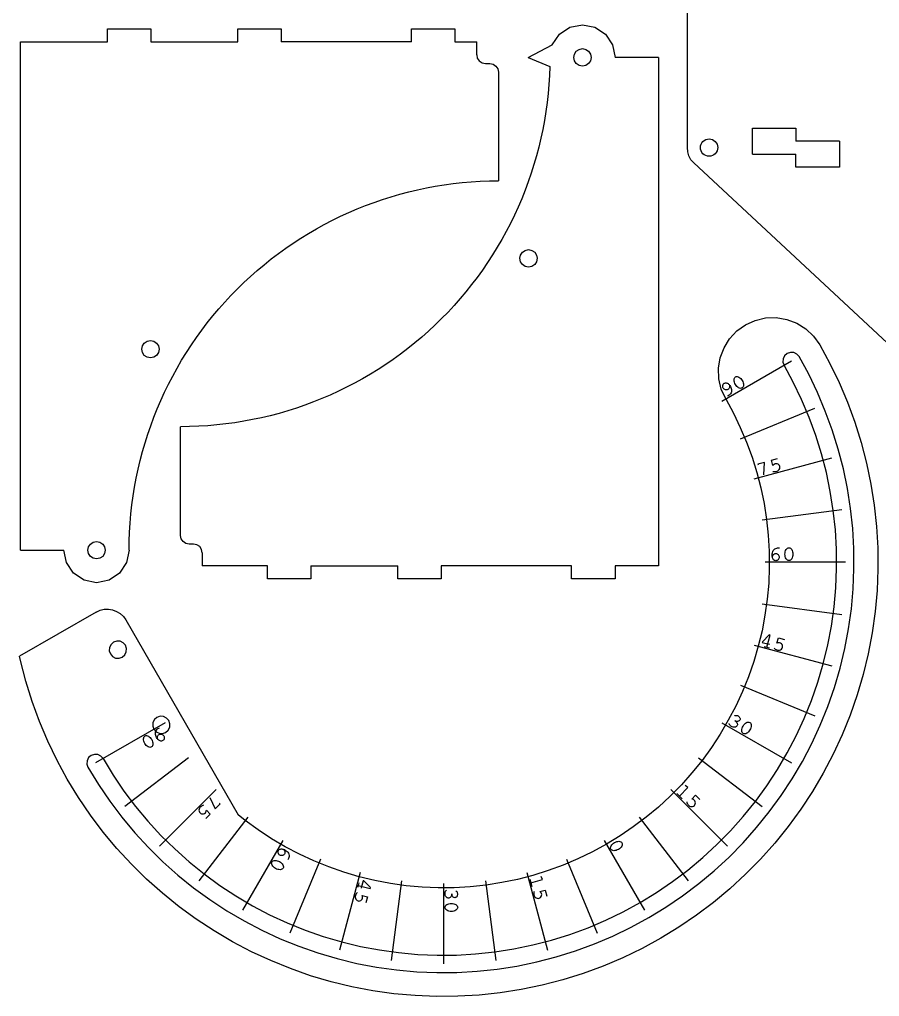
# Model space of a CAD drawing. Header units: metres. Extents: x -159 to 150, y -195 to 162.
# Drawn here: x -158.7 to 39.2, y -195.3 to 29.5 of the extents above; entities that cross this region are included whole.
import ezdxf

# ---------------------------------------------------------------- set-up
doc = ezdxf.new("R2010")
doc.units = ezdxf.units.M

msp = doc.modelspace()

# ---------------------------------------------------------------- linework, layer by layer
for p, q in [((-5, 0), (-5, 139.89)), ((-138.49, 27.36), (-128.49, 27.36)), ((-138.49, 24.36), (-138.49, 27.36)), ((-128.49, 27.36), (-128.49, 24.36)), ((-108.49, 27.36), (-98.49, 27.36)), ((-108.49, 24.36), (-108.49, 27.36)), ((-98.49, 27.36), (-98.49, 24.36)), ((-68.49, 27.36), (-58.49, 27.36)), ((-68.49, 24.36), (-68.49, 27.36)), ((-58.49, 27.36), (-58.49, 24.36)), ((-34.46, 26.07), (-32.02, 27.7)), ((-32.02, 27.7), (-29.15, 28.27)), ((-29.15, 28.27), (-26.28, 27.7)), ((-26.28, 27.7), (-23.85, 26.07)), ((-36.08, 23.64), (-34.46, 26.07)), ((-23.85, 26.07), (-22.23, 23.64)), ((-158.49, 24.36), (-138.49, 24.36)), ((-158.49, -92.64), (-158.49, 24.36)), ((-128.49, 24.36), (-108.49, 24.36)), ((-68.49, 24.36), (-98.49, 24.36)), ((-58.49, 24.36), (-53.49, 24.36)), ((-53.49, 21.36), (-53.49, 24.36)), ((-41.65, 20.77), (-36.08, 23.64)), ((-30.57, 22.18), (-29.92, 22.61)), ((-29.92, 22.61), (-29.15, 22.77)), ((-29.15, 22.77), (-28.39, 22.61)), ((-28.39, 22.61), (-27.74, 22.18)), ((-22.23, 23.64), (-21.65, 20.77)), ((-53.49, 21.36), (-53.34, 20.59)), ((-53.34, 20.59), (-52.9, 19.94)), ((-41.65, 20.77), (-36.68, 18.68)), ((-31.15, 20.77), (-31, 21.53)), ((-31, 20), (-31.15, 20.77)), ((-31, 21.53), (-30.57, 22.18)), ((-27.74, 22.18), (-27.31, 21.53)), ((-27.31, 21.53), (-27.15, 20.77)), ((-27.15, 20.77), (-27.31, 20)), ((-11.65, 20.77), (-21.65, 20.77)), ((-11.65, 20.77), (-11.65, -96.23)), ((-52.9, 19.94), (-52.25, 19.51)), ((-52.25, 19.51), (-51.49, 19.36)), ((-51.49, 19.36), (-50.49, 19.36)), ((-50.49, 19.36), (-49.72, 19.21)), ((-49.72, 19.21), (-49.07, 18.77)), ((-49.07, 18.77), (-48.64, 18.12)), ((-48.64, 18.12), (-48.49, 17.36)), ((-36.68, 18.68), (-36.76, 16.6)), ((-30.57, 19.35), (-31, 20)), ((-29.92, 18.92), (-30.57, 19.35)), ((-29.15, 18.77), (-29.92, 18.92)), ((-28.39, 18.92), (-29.15, 18.77)), ((-27.74, 19.35), (-28.39, 18.92)), ((-27.31, 20), (-27.74, 19.35)), ((-48.49, 17.36), (-48.49, -7.64)), ((-36.76, 16.6), (-36.88, 14.51)), ((-36.88, 14.51), (-37.06, 12.43)), ((-37.06, 12.43), (-37.29, 10.36)), ((-37.29, 10.36), (-37.57, 8.29)), ((-37.57, 8.29), (-37.91, 6.23)), ((-37.91, 6.23), (-38.29, 4.18)), ((10, -1.5), (10, 4.5)), ((10, 4.5), (20, 4.5)), ((20, 4.5), (20, 1.5)), ((-38.29, 4.18), (-38.72, 2.14)), ((-39.2, 0.11), (-39.73, -1.9)), ((-38.72, 2.14), (-39.2, 0.11)), ((-4.9, -0.98), (-5, 0)), ((-2, 0), (-1.96, 0.39)), ((-1.96, -0.39), (-2, 0)), ((-1.96, 0.39), (-1.85, 0.77)), ((-1.85, 0.77), (-1.66, 1.11)), ((-1.66, 1.11), (-1.41, 1.41)), ((-1.41, 1.41), (-1.11, 1.66)), ((-1.11, 1.66), (-0.77, 1.85)), ((-0.77, 1.85), (-0.39, 1.96)), ((-0.39, 1.96), (0, 2)), ((0, 2), (0.39, 1.96)), ((0.39, 1.96), (0.77, 1.85)), ((0.77, 1.85), (1.11, 1.66)), ((1.11, 1.66), (1.41, 1.41)), ((1.41, 1.41), (1.66, 1.11)), ((1.66, 1.11), (1.85, 0.77)), ((1.85, 0.77), (1.96, 0.39)), ((1.96, 0.39), (2, 0)), ((2, 0), (1.96, -0.39)), ((30, 1.5), (20, 1.5)), ((30, 1.5), (30, -4.5)), ((-39.73, -1.9), (-40.31, -3.91)), ((-4.62, -1.91), (-4.9, -0.98)), ((-4.16, -2.78), (-4.62, -1.91)), ((-1.85, -0.77), (-1.96, -0.39)), ((-1.66, -1.11), (-1.85, -0.77)), ((-1.41, -1.41), (-1.66, -1.11)), ((-1.11, -1.66), (-1.41, -1.41)), ((-0.77, -1.85), (-1.11, -1.66)), ((-0.39, -1.96), (-0.77, -1.85)), ((0, -2), (-0.39, -1.96)), ((0.39, -1.96), (0, -2)), ((0.77, -1.85), (0.39, -1.96)), ((1.11, -1.66), (0.77, -1.85)), ((1.41, -1.41), (1.11, -1.66)), ((1.66, -1.11), (1.41, -1.41)), ((1.85, -0.77), (1.66, -1.11)), ((1.96, -0.39), (1.85, -0.77)), ((10, -1.5), (20, -1.5)), ((20, -4.5), (20, -1.5)), ((-40.31, -3.91), (-40.94, -5.9)), ((-3.54, -3.54), (-4.16, -2.78)), ((-3.54, -3.54), (98.99, -98.99)), ((-40.94, -5.9), (-41.62, -7.87)), ((30, -4.5), (20, -4.5)), ((-65.07, -9.28), (-63.02, -8.89)), ((-63.02, -8.89), (-60.96, -8.56)), ((-60.96, -8.56), (-58.89, -8.28)), ((-58.89, -8.28), (-56.82, -8.05)), ((-56.82, -8.05), (-54.74, -7.87)), ((-54.74, -7.87), (-52.66, -7.74)), ((-52.66, -7.74), (-50.57, -7.67)), ((-50.57, -7.67), (-48.49, -7.64)), ((-41.62, -7.87), (-42.35, -9.82)), ((-73.16, -11.3), (-71.16, -10.72)), ((-71.16, -10.72), (-69.14, -10.19)), ((-69.14, -10.19), (-67.11, -9.71)), ((-67.11, -9.71), (-65.07, -9.28)), ((-42.35, -9.82), (-43.12, -11.76)), ((-81.02, -14.11), (-79.08, -13.34)), ((-79.08, -13.34), (-77.12, -12.61)), ((-77.12, -12.61), (-75.15, -11.93)), ((-75.15, -11.93), (-73.16, -11.3)), ((-43.12, -11.76), (-43.95, -13.68)), ((-84.83, -15.8), (-82.93, -14.93)), ((-82.93, -14.93), (-81.02, -14.11)), ((-44.82, -15.58), (-45.73, -17.45)), ((-43.95, -13.68), (-44.82, -15.58)), ((-90.38, -18.68), (-88.56, -17.68)), ((-88.56, -17.68), (-86.71, -16.72)), ((-86.71, -16.72), (-84.83, -15.8)), ((-45.73, -17.45), (-46.69, -19.3)), ((-93.96, -20.83), (-92.19, -19.73)), ((-92.19, -19.73), (-90.38, -18.68)), ((-46.69, -19.3), (-47.7, -21.13)), ((-97.43, -23.15), (-95.71, -21.97)), ((-95.71, -21.97), (-93.96, -20.83)), ((-47.7, -21.13), (-48.75, -22.93)), ((-100.78, -25.63), (-99.12, -24.37)), ((-99.12, -24.37), (-97.43, -23.15)), ((-49.84, -24.71), (-50.98, -26.46)), ((-48.75, -22.93), (-49.84, -24.71)), ((-43.55, -25.48), (-43.39, -24.72)), ((-43.39, -24.72), (-42.96, -24.07)), ((-42.96, -24.07), (-42.31, -23.64)), ((-42.31, -23.64), (-41.55, -23.48)), ((-41.55, -23.48), (-40.78, -23.64)), ((-40.78, -23.64), (-40.13, -24.07)), ((-40.13, -24.07), (-39.7, -24.72)), ((-39.7, -24.72), (-39.55, -25.48)), ((-104.01, -28.28), (-102.41, -26.94)), ((-102.41, -26.94), (-100.78, -25.63)), ((-50.98, -26.46), (-52.16, -28.18)), ((-43.39, -26.25), (-43.55, -25.48)), ((-42.96, -26.9), (-43.39, -26.25)), ((-42.31, -27.33), (-42.96, -26.9)), ((-40.13, -26.9), (-40.78, -27.33)), ((-39.7, -26.25), (-40.13, -26.9)), ((-39.55, -25.48), (-39.7, -26.25)), ((-105.57, -29.66), (-104.01, -28.28)), ((-52.16, -28.18), (-53.38, -29.87)), ((-41.55, -27.48), (-42.31, -27.33)), ((-40.78, -27.33), (-41.55, -27.48)), ((-108.59, -32.54), (-107.1, -31.08)), ((-107.1, -31.08), (-105.57, -29.66)), ((-53.38, -29.87), (-54.65, -31.53)), ((-110.05, -34.03), (-108.59, -32.54)), ((-55.95, -33.16), (-57.29, -34.75)), ((-54.65, -31.53), (-55.95, -33.16)), ((-112.85, -37.12), (-111.47, -35.56)), ((-111.47, -35.56), (-110.05, -34.03)), ((-57.29, -34.75), (-58.67, -36.32)), ((-114.19, -38.72), (-112.85, -37.12)), ((-60.09, -37.84), (-61.55, -39.34)), ((-58.67, -36.32), (-60.09, -37.84)), ((-116.76, -42.01), (-115.5, -40.35)), ((-115.5, -40.35), (-114.19, -38.72)), ((-61.55, -39.34), (-63.04, -40.79)), ((8.4, -40.78), (10.64, -39.76)), ((10.64, -39.76), (13.02, -39.21)), ((13.02, -39.21), (15.47, -39.13)), ((15.47, -39.13), (17.89, -39.53)), ((17.89, -39.53), (20.18, -40.39)), ((20.18, -40.39), (22.26, -41.68)), ((-117.98, -43.7), (-116.76, -42.01)), ((-64.57, -42.21), (-66.13, -43.6)), ((-63.04, -40.79), (-64.57, -42.21)), ((4.74, -43.99), (6.41, -42.2)), ((6.41, -42.2), (8.4, -40.78)), ((22.26, -41.68), (24.05, -43.36)), ((-130.01, -44.98), (-129.36, -44.54)), ((-129.36, -44.54), (-128.6, -44.39)), ((-128.6, -44.39), (-127.83, -44.54)), ((-127.83, -44.54), (-127.18, -44.98)), ((-119.16, -45.42), (-117.98, -43.7)), ((-67.73, -44.94), (-69.36, -46.24)), ((-66.13, -43.6), (-67.73, -44.94)), ((3.44, -46.07), (4.74, -43.99)), ((24.05, -43.36), (25.48, -45.35)), ((-130.6, -46.39), (-130.44, -45.63)), ((-130.44, -47.16), (-130.6, -46.39)), ((-130.44, -45.63), (-130.01, -44.98)), ((-130.01, -47.81), (-130.44, -47.16)), ((-127.18, -44.98), (-126.75, -45.63)), ((-126.75, -47.16), (-127.18, -47.81)), ((-126.75, -45.63), (-126.6, -46.39)), ((-126.6, -46.39), (-126.75, -47.16)), ((-121.4, -48.94), (-120.3, -47.17)), ((-120.3, -47.17), (-119.16, -45.42)), ((-69.36, -46.24), (-71.02, -47.51)), ((2.58, -48.37), (3.44, -46.07)), ((18.72, -47.12), (17.98, -47.37)), ((19.5, -47.17), (18.72, -47.12)), ((20.2, -47.51), (19.5, -47.17)), ((25.48, -45.35), (27.83, -49.66)), ((-129.36, -48.24), (-130.01, -47.81)), ((-128.6, -48.39), (-129.36, -48.24)), ((-127.83, -48.24), (-128.6, -48.39)), ((-127.18, -47.81), (-127.83, -48.24)), ((-122.45, -50.75), (-121.4, -48.94)), ((-72.71, -48.73), (-74.43, -49.91)), ((-71.02, -47.51), (-72.71, -48.73)), ((2.18, -50.78), (2.58, -48.37)), ((2.96, -58.35), (18.98, -49.1)), ((17.05, -48.58), (17, -49.36)), ((17, -49.36), (17.25, -50.1)), ((17.4, -47.88), (17.05, -48.58)), ((17.98, -47.37), (17.4, -47.88)), ((20.72, -48.1), (20.2, -47.51)), ((22.94, -52.17), (20.72, -48.1)), ((-123.45, -52.57), (-122.45, -50.75)), ((-76.18, -51.05), (-77.96, -52.14)), ((-74.43, -49.91), (-76.18, -51.05)), ((2.26, -53.23), (2.18, -50.78)), ((19.38, -54), (17.25, -50.1)), ((27.83, -49.66), (29.96, -54.08)), ((-124.41, -54.42), (-123.45, -52.57)), ((-79.76, -53.19), (-81.59, -54.2)), ((-77.96, -52.14), (-79.76, -53.19)), ((2.82, -55.62), (2.26, -53.23)), ((5.76, -53.47), (5.79, -53.24)), ((5.77, -53.72), (5.76, -53.47)), ((5.83, -53.98), (5.77, -53.72)), ((5.79, -53.24), (5.85, -53.05)), ((5.85, -53.05), (5.96, -52.89)), ((5.96, -52.89), (6.1, -52.77)), ((6.1, -52.77), (6.27, -52.71)), ((6.27, -52.71), (6.46, -52.7)), ((6.46, -52.7), (6.66, -52.74)), ((6.66, -52.74), (6.87, -52.83)), ((6.87, -52.83), (7.08, -52.96)), ((7.08, -52.96), (7.28, -53.14)), ((7.28, -53.14), (7.47, -53.36)), ((7.47, -53.36), (7.62, -53.6)), ((7.62, -53.6), (7.75, -53.86)), ((7.75, -53.86), (7.85, -54.12)), ((24.95, -56.35), (22.94, -52.17)), ((-125.33, -56.3), (-124.41, -54.42)), ((-85.31, -56.07), (-87.21, -56.94)), ((-83.44, -55.16), (-85.31, -56.07)), ((-81.59, -54.2), (-83.44, -55.16)), ((3.83, -57.85), (2.82, -55.62)), ((3.15, -54.86), (3.16, -54.7)), ((3.16, -55.02), (3.15, -54.86)), ((3.16, -54.7), (3.21, -54.56)), ((3.2, -55.17), (3.16, -55.02)), ((3.27, -55.32), (3.2, -55.17)), ((3.21, -54.56), (3.28, -54.43)), ((3.36, -55.45), (3.27, -55.32)), ((3.28, -54.43), (3.38, -54.32)), ((3.47, -55.56), (3.36, -55.45)), ((3.38, -54.32), (3.5, -54.23)), ((3.61, -55.65), (3.47, -55.56)), ((3.5, -54.23), (3.63, -54.17)), ((3.75, -55.72), (3.61, -55.65)), ((3.63, -54.17), (3.78, -54.14)), ((3.9, -55.75), (3.75, -55.72)), ((3.78, -54.14), (3.93, -54.14)), ((4.05, -55.75), (3.9, -55.75)), ((3.93, -54.14), (4.08, -54.17)), ((4.19, -55.72), (4.05, -55.75)), ((4.08, -54.17), (4.24, -54.23)), ((4.33, -55.66), (4.19, -55.72)), ((4.24, -54.23), (4.38, -54.31)), ((4.45, -55.57), (4.33, -55.66)), ((4.38, -54.31), (4.51, -54.42)), ((4.54, -55.46), (4.45, -55.57)), ((4.51, -54.42), (4.61, -54.53)), ((4.62, -55.33), (4.54, -55.46)), ((4.61, -54.53), (4.68, -54.69)), ((4.61, -54.53), (4.71, -54.64)), ((4.67, -55.19), (4.62, -55.33)), ((4.7, -55.02), (4.67, -55.19)), ((4.68, -54.69), (4.7, -54.86)), ((4.7, -54.86), (4.7, -55.02)), ((4.71, -54.64), (4.79, -54.74)), ((4.79, -54.74), (4.92, -54.95)), ((4.92, -54.95), (5.02, -55.18)), ((5.02, -55.18), (5.11, -55.43)), ((5.11, -55.43), (5.18, -55.69)), ((5.2, -55.95), (5.16, -56.2)), ((5.18, -55.69), (5.2, -55.95)), ((5.92, -54.25), (5.83, -53.98)), ((6.05, -54.51), (5.92, -54.25)), ((6.21, -54.75), (6.05, -54.51)), ((6.39, -54.96), (6.21, -54.75)), ((6.59, -55.14), (6.39, -54.96)), ((6.8, -55.28), (6.59, -55.14)), ((7.01, -55.37), (6.8, -55.28)), ((7.22, -55.41), (7.01, -55.37)), ((7.41, -55.39), (7.22, -55.41)), ((7.57, -55.33), (7.41, -55.39)), ((7.71, -55.22), (7.57, -55.33)), ((7.82, -55.06), (7.71, -55.22)), ((7.89, -54.86), (7.82, -55.06)), ((7.85, -54.12), (7.9, -54.38)), ((7.92, -54.63), (7.89, -54.86)), ((7.9, -54.38), (7.92, -54.63)), ((21.31, -58), (19.38, -54)), ((29.96, -54.08), (31.88, -58.6)), ((-127.02, -60.11), (-126.2, -58.2)), ((-126.2, -58.2), (-125.33, -56.3)), ((-89.13, -57.76), (-91.06, -58.54)), ((-87.21, -56.94), (-89.13, -57.76)), ((3.83, -57.85), (5.59, -61.08)), ((4.43, -57.1), (4.27, -57.17)), ((4.62, -56.99), (4.43, -57.1)), ((4.79, -56.84), (4.62, -56.99)), ((4.96, -56.66), (4.79, -56.84)), ((5.08, -56.44), (4.96, -56.66)), ((5.16, -56.2), (5.08, -56.44)), ((23.04, -62.09), (21.31, -58)), ((26.76, -60.62), (24.95, -56.35)), ((-127.79, -62.05), (-127.02, -60.11)), ((-96.98, -60.57), (-98.98, -61.15)), ((-94.99, -59.94), (-96.98, -60.57)), ((-93.02, -59.26), (-94.99, -59.94)), ((-91.06, -58.54), (-93.02, -59.26)), ((7.24, -67.03), (24.33, -59.95)), ((28.36, -64.98), (26.76, -60.62)), ((31.88, -58.6), (33.57, -63.21)), ((-128.52, -64.01), (-127.79, -62.05)), ((-105.07, -62.6), (-107.12, -62.98)), ((-103.03, -62.17), (-105.07, -62.6)), ((-101, -61.69), (-103.03, -62.17)), ((-98.98, -61.15), (-101, -61.69)), ((5.59, -61.08), (7.19, -64.4)), ((24.57, -66.26), (23.04, -62.09)), ((-129.2, -65.98), (-128.52, -64.01)), ((-119.57, -64.21), (-121.65, -64.23)), ((-121.65, -89.23), (-121.65, -64.23)), ((-117.48, -64.13), (-119.57, -64.21)), ((-115.4, -64), (-117.48, -64.13)), ((-113.32, -63.82), (-115.4, -64)), ((-111.25, -63.59), (-113.32, -63.82)), ((-109.18, -63.31), (-111.25, -63.59)), ((-107.12, -62.98), (-109.18, -63.31)), ((7.19, -64.4), (8.63, -67.79)), ((29.74, -69.4), (28.36, -64.98)), ((33.57, -63.21), (35.03, -67.89)), ((-129.83, -67.97), (-129.2, -65.98)), ((25.9, -70.5), (24.57, -66.26)), ((-130.41, -69.97), (-129.83, -67.97)), ((8.63, -67.79), (9.9, -71.24)), ((30.91, -73.89), (29.74, -69.4)), ((35.03, -67.89), (36.26, -72.64)), ((-130.94, -71.99), (-130.41, -69.97)), ((9.9, -71.24), (10.99, -74.76)), ((10.35, -76.2), (28.22, -71.41)), ((14.36, -71.95), (15.77, -71.58)), ((27.01, -74.8), (25.9, -70.5)), ((-131.86, -76.06), (-131.42, -74.02)), ((-131.42, -74.02), (-130.94, -71.99)), ((12.77, -72.44), (11.24, -72.85)), ((11.24, -72.85), (11.27, -73)), ((12.58, -75.29), (12.77, -72.44)), ((14.68, -73.16), (14.36, -71.95)), ((14.84, -73.01), (14.68, -73.16)), ((15, -72.89), (14.84, -73.01)), ((15.19, -72.79), (15, -72.89)), ((15.42, -72.75), (15.19, -72.79)), ((15.66, -72.79), (15.42, -72.75)), ((15.88, -72.87), (15.66, -72.79)), ((16.07, -73.02), (15.88, -72.87)), ((16.02, -74.24), (16.17, -74.04)), ((16.2, -73.19), (16.07, -73.02)), ((16.17, -74.04), (16.26, -73.82)), ((16.26, -73.36), (16.2, -73.19)), ((16.3, -73.58), (16.26, -73.36)), ((16.26, -73.82), (16.3, -73.58)), ((31.85, -78.43), (30.91, -73.89)), ((36.26, -72.64), (37.26, -77.45)), ((-132.24, -78.11), (-131.86, -76.06)), ((10.99, -74.76), (11.92, -78.32)), ((14.69, -74.5), (14.85, -74.53)), ((14.85, -74.53), (15.05, -74.55)), ((15.05, -74.55), (15.25, -74.55)), ((15.25, -74.55), (15.43, -74.53)), ((15.43, -74.53), (15.68, -74.46)), ((15.68, -74.46), (15.86, -74.38)), ((15.86, -74.38), (16.02, -74.24)), ((27.91, -79.15), (27.01, -74.8)), ((-132.57, -80.17), (-132.24, -78.11)), ((11.92, -78.32), (12.66, -81.93)), ((32.57, -83.02), (31.85, -78.43)), ((37.26, -77.45), (38.02, -82.3)), ((-132.85, -82.24), (-132.57, -80.17)), ((28.6, -83.54), (27.91, -79.15)), ((-133.08, -84.31), (-132.85, -82.24)), ((12.66, -81.93), (13.23, -85.56)), ((33.06, -87.63), (32.57, -83.02)), ((38.02, -82.3), (38.54, -87.18)), ((-133.26, -86.39), (-133.08, -84.31)), ((12.24, -85.69), (30.58, -83.28)), ((29.07, -87.96), (28.6, -83.54)), ((-133.39, -88.47), (-133.26, -86.39)), ((13.23, -85.56), (13.63, -89.22)), ((33.33, -92.26), (33.06, -87.63)), ((38.54, -87.18), (38.82, -92.08)), ((-133.46, -90.56), (-133.39, -88.47)), ((-121.5, -90), (-121.65, -89.23)), ((13.63, -89.22), (13.84, -92.9)), ((29.33, -92.39), (29.07, -87.96)), ((-142.99, -92.64), (-142.84, -91.88)), ((-142.84, -91.88), (-142.4, -91.23)), ((-142.4, -91.23), (-141.75, -90.79)), ((-141.75, -90.79), (-140.99, -90.64)), ((-140.99, -90.64), (-140.22, -90.79)), ((-140.22, -90.79), (-139.57, -91.23)), ((-139.57, -91.23), (-139.14, -91.88)), ((-139.14, -91.88), (-138.99, -92.64)), ((-133.49, -92.64), (-133.46, -90.56)), ((-121.07, -90.65), (-121.5, -90)), ((-120.42, -91.08), (-121.07, -90.65)), ((-119.65, -91.23), (-120.42, -91.08)), ((-118.65, -91.23), (-119.65, -91.23)), ((-117.89, -91.39), (-118.65, -91.23)), ((-117.24, -91.82), (-117.89, -91.39)), ((-116.81, -92.47), (-117.24, -91.82)), ((15.33, -92.23), (15.57, -92.16)), ((15.57, -92.16), (15.79, -92.12)), ((15.79, -92.12), (16.01, -92.11)), ((16.01, -92.11), (16.18, -92.13)), ((18.03, -92.2), (18.2, -92.12)), ((18.2, -92.12), (18.38, -92.09)), ((18.38, -92.09), (18.56, -92.12)), ((18.56, -92.12), (18.73, -92.2)), ((38.82, -92.08), (38.86, -96.99)), ((-158.49, -92.64), (-148.49, -92.64)), ((-147.92, -95.51), (-148.49, -92.64)), ((-142.84, -93.41), (-142.99, -92.64)), ((-142.4, -94.06), (-142.84, -93.41)), ((-141.75, -94.49), (-142.4, -94.06)), ((-139.57, -94.06), (-140.22, -94.49)), ((-139.14, -93.41), (-139.57, -94.06)), ((-138.99, -92.64), (-139.14, -93.41)), ((-133.49, -92.64), (-134.06, -95.51)), ((-116.65, -93.23), (-116.81, -92.47)), ((-116.65, -93.23), (-116.65, -96.23)), ((13.84, -92.9), (13.87, -96.58)), ((14.51, -93.73), (14.54, -93.49)), ((14.52, -93.98), (14.51, -93.73)), ((14.54, -94.11), (14.52, -93.98)), ((14.54, -93.49), (14.58, -93.22)), ((14.57, -94.25), (14.54, -94.11)), ((14.57, -94.25), (14.59, -94.08)), ((14.6, -94.4), (14.57, -94.25)), ((14.58, -93.22), (14.65, -92.96)), ((14.59, -94.08), (14.66, -93.92)), ((14.66, -94.56), (14.6, -94.4)), ((14.65, -92.96), (14.77, -92.73)), ((14.66, -93.92), (14.74, -93.78)), ((14.74, -93.78), (14.85, -93.66)), ((14.77, -92.73), (14.93, -92.53)), ((14.85, -93.66), (14.96, -93.55)), ((14.93, -92.53), (15.12, -92.36)), ((14.96, -93.55), (15.09, -93.48)), ((15.09, -93.48), (15.23, -93.43)), ((15.12, -92.36), (15.33, -92.23)), ((15.23, -93.43), (15.38, -93.41)), ((15.38, -93.41), (15.52, -93.43)), ((15.52, -93.43), (15.66, -93.48)), ((15.66, -93.48), (15.79, -93.55)), ((15.79, -93.55), (15.91, -93.66)), ((15.91, -93.66), (16, -93.78)), ((16, -93.78), (16.07, -93.92)), ((16.07, -93.92), (16.11, -94.08)), ((16.11, -94.4), (16.07, -94.56)), ((16.11, -94.08), (16.13, -94.24)), ((16.13, -94.24), (16.11, -94.4)), ((17.47, -93.57), (17.49, -93.28)), ((17.49, -93.85), (17.47, -93.57)), ((17.49, -93.28), (17.54, -93)), ((17.54, -94.13), (17.49, -93.85)), ((17.54, -93), (17.62, -92.75)), ((17.62, -94.38), (17.54, -94.13)), ((17.62, -92.75), (17.74, -92.52)), ((17.74, -94.61), (17.62, -94.38)), ((17.74, -92.52), (17.88, -92.34)), ((17.88, -92.34), (18.03, -92.2)), ((18.73, -92.2), (18.89, -92.34)), ((18.89, -92.34), (19.02, -92.52)), ((19.02, -92.52), (19.14, -92.75)), ((19.14, -94.38), (19.02, -94.61)), ((19.14, -92.75), (19.22, -93)), ((19.22, -94.13), (19.14, -94.38)), ((19.22, -93), (19.27, -93.28)), ((19.27, -93.85), (19.22, -94.13)), ((19.27, -93.28), (19.29, -93.57)), ((19.29, -93.57), (19.27, -93.85)), ((29.36, -96.83), (29.33, -92.39)), ((33.36, -96.9), (33.33, -92.26)), ((-146.29, -97.95), (-147.92, -95.51)), ((-140.99, -94.64), (-141.75, -94.49)), ((-140.22, -94.49), (-140.99, -94.64)), ((-134.06, -95.51), (-135.69, -97.95)), ((-101.65, -96.23), (-116.65, -96.23)), ((-101.65, -99.23), (-101.65, -96.23)), ((-91.65, -96.23), (-71.65, -96.23)), ((-91.65, -96.23), (-91.65, -99.23)), ((-71.65, -99.23), (-71.65, -96.23)), ((-31.65, -96.23), (-61.65, -96.23)), ((-61.65, -96.23), (-61.65, -99.23)), ((-31.65, -99.23), (-31.65, -96.23)), ((-21.65, -96.23), (-21.65, -99.23)), ((-11.65, -96.23), (-21.65, -96.23)), ((12.88, -95.35), (31.38, -95.35)), ((13.87, -96.58), (13.72, -100.26)), ((14.74, -94.7), (14.66, -94.56)), ((14.85, -94.83), (14.74, -94.7)), ((14.96, -94.93), (14.85, -94.83)), ((15.09, -95.01), (14.96, -94.93)), ((15.23, -95.05), (15.09, -95.01)), ((15.38, -95.07), (15.23, -95.05)), ((15.52, -95.05), (15.38, -95.07)), ((15.66, -95.01), (15.52, -95.05)), ((15.79, -94.93), (15.66, -95.01)), ((15.91, -94.83), (15.79, -94.93)), ((16, -94.7), (15.91, -94.83)), ((16.07, -94.56), (16, -94.7)), ((17.88, -94.79), (17.74, -94.61)), ((18.03, -94.93), (17.88, -94.79)), ((18.2, -95.01), (18.03, -94.93)), ((18.38, -95.04), (18.2, -95.01)), ((18.56, -95.01), (18.38, -95.04)), ((18.73, -94.93), (18.56, -95.01)), ((18.89, -94.79), (18.73, -94.93)), ((19.02, -94.61), (18.89, -94.79)), ((-143.86, -99.57), (-146.29, -97.95)), ((-135.69, -97.95), (-138.12, -99.57)), ((29.18, -101.27), (29.36, -96.83)), ((33.17, -101.53), (33.36, -96.9)), ((38.86, -96.99), (38.66, -101.89)), ((-140.99, -100.14), (-143.86, -99.57)), ((-138.12, -99.57), (-140.99, -100.14)), ((-91.65, -99.23), (-101.65, -99.23)), ((-61.65, -99.23), (-71.65, -99.23)), ((-21.65, -99.23), (-31.65, -99.23)), ((13.72, -100.26), (13.38, -103.92)), ((28.78, -105.69), (29.18, -101.27)), ((32.76, -106.15), (33.17, -101.53)), ((38.66, -101.89), (38.22, -106.78)), ((12.24, -105.01), (30.58, -107.43)), ((13.38, -103.92), (12.87, -107.57)), ((-141.08, -106.87), (-158.71, -117.05)), ((-141.08, -106.87), (-140.18, -106.47)), ((-140.18, -106.47), (-139.23, -106.24)), ((-139.23, -106.24), (-138.25, -106.21)), ((-138.25, -106.21), (-137.28, -106.37)), ((-137.28, -106.37), (-136.36, -106.72)), ((-136.36, -106.72), (-135.53, -107.23)), ((-135.53, -107.23), (-134.82, -107.9)), ((-134.82, -107.9), (-134.25, -108.7)), ((12.87, -107.57), (12.19, -111.18)), ((28.17, -110.09), (28.78, -105.69)), ((32.11, -110.75), (32.76, -106.15)), ((38.22, -106.78), (37.54, -111.64)), ((-134.25, -108.7), (-108.37, -153.52)), ((27.34, -114.46), (28.17, -110.09)), ((12.19, -111.18), (11.32, -114.76)), ((13.81, -112.14), (12.27, -113.73)), ((13.29, -114.98), (14.04, -112.21)), ((14.04, -112.21), (13.81, -112.14)), ((31.25, -115.3), (32.11, -110.75)), ((37.54, -111.64), (36.62, -116.46)), ((-137.66, -114.31), (-138.01, -115.01)), ((-137.08, -113.8), (-137.66, -114.31)), ((-136.34, -113.55), (-137.08, -113.8)), ((-135.56, -113.6), (-136.34, -113.55)), ((-134.86, -113.94), (-135.56, -113.6)), ((-134.34, -114.53), (-134.86, -113.94)), ((-134.09, -115.27), (-134.34, -114.53)), ((10.35, -114.5), (28.22, -119.29)), ((12.27, -113.73), (12.24, -113.85)), ((12.24, -113.85), (13.85, -114.28)), ((13.85, -114.28), (13.91, -114.22)), ((15.62, -114.04), (15.95, -112.83)), ((15.83, -113.99), (15.62, -114.04)), ((16.03, -113.96), (15.83, -113.99)), ((15.95, -112.83), (17.35, -113.21)), ((16.25, -113.97), (16.03, -113.96)), ((16.47, -114.05), (16.25, -113.97)), ((16.66, -114.2), (16.47, -114.05)), ((16.8, -114.38), (16.66, -114.2)), ((16.89, -114.6), (16.8, -114.38)), ((16.92, -114.82), (16.89, -114.6)), ((26.29, -118.77), (27.34, -114.46)), ((-138.01, -115.01), (-138.06, -115.79)), ((-138.06, -115.79), (-137.81, -116.53)), ((-137.81, -116.53), (-137.29, -117.12)), ((-135.08, -117.26), (-134.49, -116.75)), ((-134.49, -116.75), (-134.14, -116.05)), ((-134.14, -116.05), (-134.09, -115.27)), ((11.32, -114.76), (10.28, -118.29)), ((12.7, -114.82), (13.29, -114.98)), ((13.29, -114.98), (13.8, -115.12)), ((14.96, -115.2), (15.08, -115.3)), ((15.08, -115.3), (15.24, -115.42)), ((15.24, -115.42), (15.42, -115.52)), ((15.42, -115.52), (15.59, -115.6)), ((15.59, -115.6), (15.84, -115.66)), ((15.84, -115.66), (16.03, -115.68)), ((16.03, -115.68), (16.24, -115.64)), ((16.24, -115.64), (16.47, -115.54)), ((16.47, -115.54), (16.66, -115.4)), ((16.66, -115.4), (16.81, -115.21)), ((16.81, -115.21), (16.89, -115)), ((16.89, -115), (16.92, -114.82)), ((30.16, -119.81), (31.25, -115.3)), ((36.62, -116.46), (35.47, -121.23)), ((-158.51, -118.06), (-158.71, -117.05)), ((-157.28, -122.81), (-158.51, -118.06)), ((-137.29, -117.12), (-136.59, -117.46)), ((-136.59, -117.46), (-135.81, -117.51)), ((-135.81, -117.51), (-135.08, -117.26)), ((10.28, -118.29), (9.07, -121.77)), ((25.04, -123.04), (26.29, -118.77)), ((28.85, -124.26), (30.16, -119.81)), ((35.47, -121.23), (34.08, -125.94)), ((-155.82, -127.5), (-157.28, -122.81)), ((9.07, -121.77), (7.69, -125.18)), ((23.58, -127.23), (25.04, -123.04)), ((7.69, -125.18), (6.14, -128.52)), ((7.24, -123.67), (24.33, -130.75)), ((27.32, -128.64), (28.85, -124.26)), ((-154.13, -132.1), (-155.82, -127.5)), ((21.91, -131.35), (23.58, -127.23)), ((34.08, -125.94), (32.47, -130.58)), ((6.14, -128.52), (4.43, -131.78)), ((25.58, -132.94), (27.32, -128.64)), ((-152.21, -136.62), (-154.13, -132.1)), ((-125.21, -132.35), (-141.23, -141.6)), ((-128.01, -132.33), (-128.06, -133.11)), ((-127.66, -131.63), (-128.01, -132.33)), ((-127.08, -131.12), (-127.66, -131.63)), ((-126.34, -130.87), (-127.08, -131.12)), ((-125.56, -130.92), (-126.34, -130.87)), ((-124.86, -131.26), (-125.56, -130.92)), ((-124.34, -131.85), (-124.86, -131.26)), ((-124.09, -132.59), (-124.34, -131.85)), ((-124.14, -133.37), (-124.09, -132.59)), ((4.43, -131.78), (2.57, -134.96)), ((2.96, -132.35), (18.98, -141.6)), ((4.66, -132.67), (4.61, -132.51)), ((5.82, -130.74), (5.95, -130.68)), ((5.94, -131.88), (6.11, -131.99)), ((6.03, -131.93), (5.94, -131.88)), ((5.95, -130.68), (6.08, -130.65)), ((6.19, -132), (6.03, -131.93)), ((6.08, -130.65), (6.23, -130.65)), ((6.11, -131.99), (6.27, -132.15)), ((6.36, -132.04), (6.19, -132)), ((6.23, -130.65), (6.38, -130.67)), ((6.27, -132.15), (6.4, -132.33)), ((6.52, -132.05), (6.36, -132.04)), ((6.38, -130.67), (6.54, -130.71)), ((6.4, -132.33), (6.48, -132.52)), ((6.48, -132.52), (6.52, -132.67)), ((6.67, -132.02), (6.52, -132.05)), ((6.54, -130.71), (6.68, -130.79)), ((6.79, -131.99), (6.67, -132.02)), ((6.68, -130.79), (6.82, -130.88)), ((6.91, -131.93), (6.79, -131.99)), ((6.82, -130.88), (6.93, -130.99)), ((7.01, -131.85), (6.91, -131.93)), ((6.93, -130.99), (7.03, -131.11)), ((7.08, -131.75), (7.01, -131.85)), ((7.03, -131.11), (7.1, -131.24)), ((7.13, -131.63), (7.08, -131.75)), ((7.1, -131.24), (7.14, -131.37)), ((7.15, -131.51), (7.13, -131.63)), ((7.14, -131.37), (7.15, -131.51)), ((8.18, -132.65), (8.38, -132.47)), ((8.38, -132.47), (8.59, -132.33)), ((8.59, -132.33), (8.8, -132.24)), ((8.8, -132.24), (9, -132.2)), ((9, -132.2), (9.19, -132.22)), ((9.19, -132.22), (9.36, -132.28)), ((9.36, -132.28), (9.5, -132.39)), ((9.5, -132.39), (9.61, -132.55)), ((9.61, -132.55), (9.67, -132.75)), ((20.04, -135.38), (21.91, -131.35)), ((32.47, -130.58), (30.63, -135.13)), ((-128.06, -133.11), (-127.81, -133.85)), ((-127.81, -133.85), (-127.29, -134.44)), ((-127.44, -134.76), (-127.41, -134.5)), ((-127.43, -135.02), (-127.44, -134.76)), ((-127.41, -134.5), (-127.33, -134.26)), ((-127.33, -134.26), (-127.21, -134.04)), ((-127.29, -134.44), (-126.59, -134.78)), ((-127.21, -134.04), (-127.04, -133.86)), ((-127.04, -133.86), (-126.87, -133.71)), ((-126.87, -133.71), (-126.68, -133.6)), ((-126.68, -133.6), (-126.52, -133.53)), ((-126.59, -134.78), (-125.81, -134.83)), ((-125.81, -134.83), (-125.08, -134.58)), ((-125.08, -134.58), (-124.49, -134.07)), ((-124.49, -134.07), (-124.14, -133.37)), ((4.75, -132.82), (4.66, -132.67)), ((4.86, -132.97), (4.75, -132.82)), ((5.01, -133.1), (4.86, -132.97)), ((5.17, -133.21), (5.01, -133.1)), ((5.34, -133.29), (5.17, -133.21)), ((5.53, -133.35), (5.34, -133.29)), ((5.71, -133.38), (5.53, -133.35)), ((5.89, -133.38), (5.71, -133.38)), ((6.05, -133.34), (5.89, -133.38)), ((6.19, -133.28), (6.05, -133.34)), ((6.31, -133.19), (6.19, -133.28)), ((6.41, -133.08), (6.31, -133.19)), ((6.48, -132.95), (6.41, -133.08)), ((6.52, -132.82), (6.48, -132.95)), ((6.52, -132.67), (6.52, -132.82)), ((7.54, -134.14), (7.56, -133.89)), ((7.57, -134.37), (7.54, -134.14)), ((7.56, -133.89), (7.61, -133.63)), ((7.64, -134.56), (7.57, -134.37)), ((7.61, -133.63), (7.71, -133.36)), ((7.75, -134.72), (7.64, -134.56)), ((7.71, -133.36), (7.83, -133.1)), ((7.88, -134.83), (7.75, -134.72)), ((7.83, -133.1), (7.99, -132.86)), ((8.05, -134.9), (7.88, -134.83)), ((7.99, -132.86), (8.18, -132.65)), ((8.45, -134.87), (8.24, -134.91)), ((8.66, -134.78), (8.45, -134.87)), ((8.87, -134.65), (8.66, -134.78)), ((9.07, -134.47), (8.87, -134.65)), ((9.25, -134.25), (9.07, -134.47)), ((9.41, -134.01), (9.25, -134.25)), ((9.54, -133.75), (9.41, -134.01)), ((9.63, -133.49), (9.54, -133.75)), ((9.69, -133.23), (9.63, -133.49)), ((9.67, -132.75), (9.7, -132.98)), ((9.7, -132.98), (9.69, -133.23)), ((23.63, -137.15), (25.58, -132.94)), ((-150.08, -141.04), (-152.21, -136.62)), ((-130.16, -136.07), (-130.14, -135.84)), ((-130.15, -136.32), (-130.16, -136.07)), ((-130.09, -136.58), (-130.15, -136.32)), ((-130.14, -135.84), (-130.07, -135.64)), ((-130, -136.85), (-130.09, -136.58)), ((-130.07, -135.64), (-129.96, -135.49)), ((-129.87, -137.11), (-130, -136.85)), ((-129.96, -135.49), (-129.82, -135.37)), ((-129.71, -137.35), (-129.87, -137.11)), ((-129.82, -135.37), (-129.65, -135.31)), ((-129.65, -135.31), (-129.46, -135.3)), ((-129.46, -135.3), (-129.26, -135.34)), ((-129.26, -135.34), (-129.05, -135.43)), ((-129.05, -135.43), (-128.84, -135.56)), ((-128.84, -135.56), (-128.64, -135.74)), ((-128.64, -135.74), (-128.46, -135.96)), ((-128.46, -135.96), (-128.3, -136.2)), ((-128.3, -136.2), (-128.17, -136.45)), ((-128.17, -136.45), (-128.07, -136.72)), ((-128.07, -136.72), (-128.02, -136.98)), ((-128.02, -136.98), (-128.01, -137.23)), ((-127.36, -135.27), (-127.43, -135.02)), ((-127.27, -135.53), (-127.36, -135.27)), ((-127.17, -135.75), (-127.27, -135.53)), ((-127.04, -135.96), (-127.17, -135.75)), ((-126.96, -136.06), (-127.04, -135.96)), ((-126.86, -136.17), (-126.96, -136.06)), ((-126.94, -135.68), (-126.92, -135.52)), ((-126.94, -135.84), (-126.94, -135.68)), ((-126.93, -136.01), (-126.94, -135.84)), ((-126.86, -136.17), (-126.93, -136.01)), ((-126.92, -135.52), (-126.87, -135.37)), ((-126.87, -135.37), (-126.79, -135.24)), ((-126.75, -136.29), (-126.86, -136.17)), ((-126.79, -135.24), (-126.69, -135.13)), ((-126.63, -136.39), (-126.75, -136.29)), ((-126.69, -135.13), (-126.58, -135.04)), ((-126.48, -136.47), (-126.63, -136.39)), ((-126.58, -135.04), (-126.44, -134.98)), ((-126.33, -136.53), (-126.48, -136.47)), ((-126.44, -134.98), (-126.3, -134.95)), ((-126.18, -136.56), (-126.33, -136.53)), ((-126.3, -134.95), (-126.15, -134.95)), ((-126.03, -136.56), (-126.18, -136.56)), ((-126.15, -134.95), (-126, -134.99)), ((-125.88, -136.53), (-126.03, -136.56)), ((-126, -134.99), (-125.85, -135.05)), ((-125.75, -136.47), (-125.88, -136.53)), ((-125.85, -135.05), (-125.72, -135.14)), ((-125.63, -136.39), (-125.75, -136.47)), ((-125.72, -135.14), (-125.61, -135.25)), ((-125.53, -136.28), (-125.63, -136.39)), ((-125.61, -135.25), (-125.51, -135.38)), ((-125.46, -136.15), (-125.53, -136.28)), ((-125.51, -135.38), (-125.45, -135.53)), ((-125.41, -136), (-125.46, -136.15)), ((-125.45, -135.53), (-125.41, -135.69)), ((-125.41, -135.69), (-125.39, -135.85)), ((-125.39, -135.85), (-125.41, -136)), ((2.57, -134.96), (0.55, -138.03)), ((8.24, -134.91), (8.05, -134.9)), ((17.98, -139.31), (20.04, -135.38)), ((30.63, -135.13), (28.56, -139.58)), ((-129.53, -137.56), (-129.71, -137.35)), ((-129.33, -137.74), (-129.53, -137.56)), ((-129.12, -137.88), (-129.33, -137.74)), ((-128.91, -137.97), (-129.12, -137.88)), ((-128.7, -138.01), (-128.91, -137.97)), ((-128.51, -137.99), (-128.7, -138.01)), ((-128.35, -137.93), (-128.51, -137.99)), ((-128.21, -137.82), (-128.35, -137.93)), ((-128.1, -137.66), (-128.21, -137.82)), ((-128.03, -137.46), (-128.1, -137.66)), ((-128.01, -137.23), (-128.03, -137.46)), ((0.55, -138.03), (-1.62, -141.01)), ((15.73, -143.14), (17.98, -139.31)), ((21.48, -141.26), (23.63, -137.15)), ((-147.73, -145.35), (-150.08, -141.04)), ((-143.16, -141.08), (-143.21, -141.86)), ((-142.82, -140.38), (-143.16, -141.08)), ((-142.23, -139.87), (-142.82, -140.38)), ((-141.49, -139.62), (-142.23, -139.87)), ((-140.71, -139.67), (-141.49, -139.62)), ((-140.01, -140.01), (-140.71, -139.67)), ((-139.5, -140.6), (-140.01, -140.01)), ((-139.5, -140.6), (-137.18, -144.39)), ((-119.83, -140.4), (-134.51, -151.66)), ((-1.62, -141.01), (-3.93, -143.87)), ((-2.42, -140.4), (12.26, -151.66)), ((19.13, -145.25), (21.48, -141.26)), ((28.56, -139.58), (26.28, -143.93)), ((-143.21, -141.86), (-142.96, -142.6)), ((-142.96, -142.6), (-140.55, -146.56)), ((-3.93, -143.87), (-6.38, -146.62)), ((13.29, -146.86), (15.73, -143.14)), ((-145.17, -149.54), (-147.73, -145.35)), ((-137.18, -144.39), (-134.69, -148.07)), ((16.58, -149.13), (19.13, -145.25)), ((26.28, -143.93), (23.8, -148.16)), ((-140.55, -146.56), (-137.94, -150.4)), ((-134.69, -148.07), (-132.01, -151.61)), ((-113.45, -147.68), (-126.53, -160.76)), ((-6.38, -146.62), (-8.97, -149.25)), ((-8.8, -147.68), (4.28, -160.76)), ((-6.82, -149.23), (-4.86, -147.27)), ((-4.86, -147.27), (-5.49, -146.83)), ((10.67, -150.44), (13.29, -146.86)), ((23.8, -148.16), (21.1, -152.26)), ((-142.41, -153.6), (-145.17, -149.54)), ((-137.94, -150.4), (-135.14, -154.1)), ((-114.92, -149.58), (-113.66, -152.14)), ((-8.97, -149.25), (-11.67, -151.74)), ((-7.43, -148.62), (-6.82, -149.23)), ((-6.82, -149.23), (-6.21, -149.84)), ((-5.15, -150.58), (-5.1, -150.73)), ((-4, -149.91), (-3.12, -149.02)), ((-3.79, -149.97), (-4, -149.91)), ((-3.61, -150.05), (-3.79, -149.97)), ((-3.43, -150.16), (-3.61, -150.05)), ((-3.27, -150.34), (-3.43, -150.16)), ((-3.19, -150.57), (-3.27, -150.34)), ((-3.15, -150.8), (-3.19, -150.57)), ((-3.12, -149.02), (-2.09, -150.05)), ((7.88, -153.9), (10.67, -150.44)), ((13.85, -152.88), (16.58, -149.13)), ((-132.01, -151.61), (-129.17, -155.02)), ((-117.38, -152.21), (-117.41, -152.46)), ((-117.41, -152.46), (-117.37, -152.69)), ((-117.3, -152.01), (-117.38, -152.21)), ((-117.37, -152.69), (-117.29, -152.92)), ((-117.19, -151.85), (-117.3, -152.01)), ((-117.01, -151.67), (-117.19, -151.85)), ((-116.86, -151.55), (-117.01, -151.67)), ((-116.69, -151.45), (-116.86, -151.55)), ((-116.51, -151.37), (-116.69, -151.45)), ((-116.36, -151.32), (-116.51, -151.37)), ((-115.93, -153.05), (-115.82, -152.87)), ((-115.82, -152.87), (-115.74, -152.68)), ((-115.74, -152.68), (-115.68, -152.47)), ((-115.68, -152.47), (-114.8, -153.36)), ((-113.66, -152.14), (-112.55, -151.02)), ((-112.55, -151.02), (-112.65, -150.9)), ((-11.67, -151.74), (-14.5, -154.1)), ((-5.1, -150.73), (-5.03, -150.92)), ((-5.03, -150.92), (-4.92, -151.09)), ((-4.92, -151.09), (-4.81, -151.24)), ((-4.81, -151.24), (-4.63, -151.42)), ((-4.63, -151.42), (-4.47, -151.53)), ((-4.47, -151.53), (-4.27, -151.61)), ((-4.27, -151.61), (-4.02, -151.63)), ((-4.02, -151.63), (-3.79, -151.6)), ((-3.79, -151.6), (-3.56, -151.52)), ((-3.56, -151.52), (-3.39, -151.38)), ((-3.39, -151.38), (-3.27, -151.23)), ((-3.27, -151.23), (-3.18, -151.03)), ((-3.18, -151.03), (-3.15, -150.8)), ((21.1, -152.26), (18.21, -156.23)), ((-139.45, -157.52), (-142.41, -153.6)), ((-135.14, -154.1), (-132.17, -157.66)), ((-129.17, -155.02), (-126.16, -158.29)), ((-106.17, -154.06), (-117.43, -168.74)), ((-117.29, -152.92), (-117.15, -153.09)), ((-117.15, -153.09), (-117.01, -153.21)), ((-117.01, -153.21), (-116.81, -153.29)), ((-116.81, -153.29), (-116.57, -153.32)), ((-116.57, -153.32), (-116.34, -153.29)), ((-116.34, -153.29), (-116.12, -153.2)), ((-116.12, -153.2), (-115.93, -153.05)), ((-114.8, -153.36), (-115.82, -154.39)), ((-106.78, -154.85), (-108.37, -153.52)), ((-103.81, -157.02), (-106.78, -154.85)), ((-14.5, -154.1), (-17.44, -156.32)), ((-16.08, -154.06), (-4.81, -168.74)), ((4.93, -157.22), (7.88, -153.9)), ((10.93, -156.49), (13.85, -152.88)), ((-100.73, -159.04), (-103.81, -157.02)), ((-17.44, -156.32), (-20.48, -158.39)), ((1.81, -160.38), (4.93, -157.22)), ((7.85, -159.95), (10.93, -156.49)), ((18.21, -156.23), (15.13, -160.05)), ((-136.31, -161.29), (-139.45, -157.52)), ((-132.17, -157.66), (-129.03, -161.07)), ((-126.16, -158.29), (-122.99, -161.4)), ((-98.12, -159.44), (-107.37, -175.46)), ((-97.56, -160.91), (-100.73, -159.04)), ((-24.12, -159.44), (-14.87, -175.46)), ((-20.48, -158.39), (-23.62, -160.3)), ((-132.98, -164.9), (-136.31, -161.29)), ((-129.03, -161.07), (-125.72, -164.32)), ((-122.99, -161.4), (-119.67, -164.36)), ((-99.19, -161.88), (-99.13, -161.75)), ((-99.13, -161.75), (-99.04, -161.63)), ((-99.04, -161.63), (-98.93, -161.53)), ((-98.93, -161.53), (-98.8, -161.46)), ((-98.8, -161.46), (-98.65, -161.41)), ((-98.65, -161.41), (-98.49, -161.38)), ((-98.49, -161.38), (-98.33, -161.38)), ((-98.33, -161.38), (-98.16, -161.41)), ((-98.16, -161.41), (-98.01, -161.45)), ((-98.01, -161.45), (-97.88, -161.56)), ((-98.01, -161.45), (-97.88, -161.5)), ((-97.88, -161.5), (-97.75, -161.55)), ((-97.88, -161.56), (-97.78, -161.69)), ((-97.78, -161.69), (-97.7, -161.84)), ((-97.75, -161.55), (-97.54, -161.66)), ((-97.7, -161.84), (-97.64, -161.99)), ((-94.3, -162.62), (-97.56, -160.91)), ((-97.54, -161.66), (-97.34, -161.81)), ((-97.34, -161.81), (-97.13, -161.98)), ((-23.62, -160.3), (-26.86, -162.07)), ((-22.68, -161.09), (-22.64, -160.89)), ((-22.67, -161.28), (-22.68, -161.09)), ((-22.6, -161.45), (-22.67, -161.28)), ((-22.64, -160.89), (-22.55, -160.68)), ((-22.49, -161.59), (-22.6, -161.45)), ((-22.55, -160.68), (-22.41, -160.47)), ((-22.33, -161.7), (-22.49, -161.59)), ((-22.41, -160.47), (-22.23, -160.27)), ((-22.13, -161.77), (-22.33, -161.7)), ((-22.23, -160.27), (-22.02, -160.08)), ((-21.91, -161.79), (-22.13, -161.77)), ((-22.02, -160.08), (-21.78, -159.93)), ((-21.66, -161.78), (-21.91, -161.79)), ((-21.78, -159.93), (-21.52, -159.8)), ((-21.39, -161.72), (-21.66, -161.78)), ((-21.52, -159.8), (-21.26, -159.7)), ((-21.13, -161.63), (-21.39, -161.72)), ((-21.26, -159.7), (-20.99, -159.65)), ((-20.87, -161.5), (-21.13, -161.63)), ((-20.99, -159.65), (-20.74, -159.64)), ((-20.63, -161.34), (-20.87, -161.5)), ((-20.74, -159.64), (-20.52, -159.66)), ((-20.42, -161.16), (-20.63, -161.34)), ((-20.52, -159.66), (-20.32, -159.73)), ((-20.24, -160.96), (-20.42, -161.16)), ((-20.32, -159.73), (-20.16, -159.84)), ((-20.1, -160.75), (-20.24, -160.96)), ((-20.16, -159.84), (-20.05, -159.98)), ((-20.01, -160.54), (-20.1, -160.75)), ((-20.05, -159.98), (-19.98, -160.14)), ((-19.97, -160.33), (-20.01, -160.54)), ((-19.98, -160.14), (-19.97, -160.33)), ((-1.45, -163.39), (1.81, -160.38)), ((4.6, -163.26), (7.85, -159.95)), ((15.13, -160.05), (11.86, -163.71)), ((-100.34, -164.12), (-100.14, -164.05)), ((-100.14, -164.05), (-99.91, -164.02)), ((-99.91, -164.02), (-99.66, -164.03)), ((-99.66, -164.03), (-99.4, -164.09)), ((-99.4, -164.09), (-99.13, -164.18)), ((-99.22, -162.03), (-99.19, -161.88)), ((-99.22, -162.18), (-99.22, -162.03)), ((-99.18, -162.33), (-99.22, -162.18)), ((-99.12, -162.47), (-99.18, -162.33)), ((-99.03, -162.6), (-99.12, -162.47)), ((-98.92, -162.71), (-99.03, -162.6)), ((-98.79, -162.81), (-98.92, -162.71)), ((-98.64, -162.88), (-98.79, -162.81)), ((-98.48, -162.92), (-98.64, -162.88)), ((-98.33, -162.93), (-98.48, -162.92)), ((-98.17, -162.91), (-98.33, -162.93)), ((-98.03, -162.86), (-98.17, -162.91)), ((-97.89, -162.79), (-98.03, -162.86)), ((-97.78, -162.69), (-97.89, -162.79)), ((-97.7, -162.57), (-97.78, -162.69)), ((-97.64, -162.44), (-97.7, -162.57)), ((-97.64, -161.99), (-97.61, -162.14)), ((-97.61, -162.29), (-97.64, -162.44)), ((-97.61, -162.14), (-97.61, -162.29)), ((-97.13, -161.98), (-96.95, -162.17)), ((-96.88, -163.77), (-96.99, -163.91)), ((-96.95, -162.17), (-96.8, -162.39)), ((-96.78, -163.58), (-96.88, -163.77)), ((-96.8, -162.39), (-96.7, -162.62)), ((-96.7, -163.36), (-96.78, -163.58)), ((-96.7, -162.62), (-96.65, -162.87)), ((-96.65, -163.12), (-96.7, -163.36)), ((-96.65, -162.87), (-96.65, -163.12)), ((-89.44, -163.72), (-96.52, -180.81)), ((-90.96, -164.16), (-94.3, -162.62)), ((-30.17, -163.67), (-33.56, -165.1)), ((-32.81, -163.72), (-25.73, -180.81)), ((-26.86, -162.07), (-30.17, -163.67)), ((-4.86, -166.24), (-1.45, -163.39)), ((1.18, -166.4), (4.6, -163.26)), ((11.86, -163.71), (8.42, -167.21)), ((-129.48, -168.34), (-132.98, -164.9)), ((-125.72, -164.32), (-122.26, -167.41)), ((-119.67, -164.36), (-116.22, -167.15)), ((-100.68, -164.72), (-100.67, -164.53)), ((-100.64, -164.92), (-100.68, -164.72)), ((-100.67, -164.53), (-100.61, -164.36)), ((-100.55, -165.13), (-100.64, -164.92)), ((-100.61, -164.36), (-100.49, -164.22)), ((-100.42, -165.34), (-100.55, -165.13)), ((-100.49, -164.22), (-100.34, -164.12)), ((-100.24, -165.54), (-100.42, -165.34)), ((-100.03, -165.73), (-100.24, -165.54)), ((-99.78, -165.89), (-100.03, -165.73)), ((-99.53, -166.02), (-99.78, -165.89)), ((-99.26, -166.11), (-99.53, -166.02)), ((-99, -166.16), (-99.26, -166.11)), ((-99.13, -164.18), (-98.87, -164.31)), ((-98.75, -166.18), (-99, -166.16)), ((-98.87, -164.31), (-98.63, -164.47)), ((-98.52, -166.15), (-98.75, -166.18)), ((-98.63, -164.47), (-98.42, -164.65)), ((-98.32, -166.08), (-98.52, -166.15)), ((-98.42, -164.65), (-98.24, -164.85)), ((-98.17, -165.98), (-98.32, -166.08)), ((-98.24, -164.85), (-98.1, -165.06)), ((-98.05, -165.84), (-98.17, -165.98)), ((-98.1, -165.06), (-98.01, -165.27)), ((-97.99, -165.67), (-98.05, -165.84)), ((-98.01, -165.27), (-97.98, -165.48)), ((-97.98, -165.48), (-97.99, -165.67)), ((-87.54, -165.54), (-90.96, -164.16)), ((-84.07, -166.76), (-87.54, -165.54)), ((-33.56, -165.1), (-37.02, -166.37)), ((-8.41, -168.91), (-4.86, -166.24)), ((-125.82, -171.6), (-129.48, -168.34)), ((-122.26, -167.41), (-118.65, -170.32)), ((-116.22, -167.15), (-112.63, -169.77)), ((-80.28, -166.83), (-85.06, -184.7)), ((-80.54, -167.8), (-84.07, -166.76)), ((-76.96, -168.66), (-80.54, -167.8)), ((-44.09, -168.39), (-47.7, -169.14)), ((-40.53, -167.47), (-44.09, -168.39)), ((-41.97, -166.83), (-37.18, -184.7)), ((-41.26, -168.34), (-41.04, -169.17)), ((-41.04, -169.17), (-38.35, -168.45)), ((-37.02, -166.37), (-40.53, -167.47)), ((-38.35, -168.45), (-38.68, -167.75)), ((-2.38, -169.37), (1.18, -166.4)), ((8.42, -167.21), (4.81, -170.54)), ((-118.65, -170.32), (-114.9, -173.06)), ((-112.63, -169.77), (-108.91, -172.2)), ((-80.76, -169.77), (-80.89, -170.28)), ((-80.6, -169.17), (-80.76, -169.77)), ((-80.76, -169.77), (-77.98, -170.51)), ((-79.62, -168.71), (-80.06, -170.32)), ((-80.06, -170.32), (-79.99, -170.38)), ((-79.5, -168.75), (-79.62, -168.71)), ((-77.92, -170.29), (-79.5, -168.75)), ((-77.98, -170.51), (-77.92, -170.29)), ((-73.34, -169.35), (-76.96, -168.66)), ((-69.7, -169.86), (-73.34, -169.35)), ((-70.78, -168.72), (-73.2, -187.06)), ((-66.03, -170.19), (-69.7, -169.86)), ((-62.35, -170.34), (-66.03, -170.19)), ((-58.67, -170.31), (-62.35, -170.34)), ((-61.12, -169.35), (-61.12, -187.85)), ((-54.99, -170.1), (-58.67, -170.31)), ((-51.33, -169.71), (-54.99, -170.1)), ((-51.47, -168.72), (-49.05, -187.06)), ((-47.7, -169.14), (-51.33, -169.71)), ((-41.04, -169.17), (-40.81, -170)), ((-38.94, -171.16), (-37.72, -170.84)), ((-37.72, -170.84), (-37.35, -172.24)), ((-12.08, -171.41), (-8.41, -168.91)), ((-6.08, -172.17), (-2.38, -169.37)), ((4.81, -170.54), (1.04, -173.68)), ((-122, -174.69), (-125.82, -171.6)), ((-114.9, -173.06), (-111.03, -175.6)), ((-108.91, -172.2), (-105.09, -174.46)), ((-81.43, -172.31), (-81.45, -172.51)), ((-81.45, -172.51), (-81.41, -172.72)), ((-81.37, -172.07), (-81.43, -172.31)), ((-81.41, -172.72), (-81.31, -172.95)), ((-81.3, -171.89), (-81.37, -172.07)), ((-81.31, -172.95), (-81.17, -173.13)), ((-81.2, -171.72), (-81.3, -171.89)), ((-81.08, -171.56), (-81.2, -171.72)), ((-80.97, -171.44), (-81.08, -171.56)), ((-79.98, -173.13), (-79.82, -172.95)), ((-79.82, -172.95), (-79.74, -172.72)), ((-79.76, -172.31), (-79.81, -172.1)), ((-79.81, -172.1), (-78.6, -172.42)), ((-79.74, -172.51), (-79.76, -172.31)), ((-79.74, -172.72), (-79.74, -172.51)), ((-78.6, -172.42), (-78.98, -173.83)), ((-60.76, -171.69), (-60.75, -171.49)), ((-60.75, -171.89), (-60.76, -171.69)), ((-60.75, -171.49), (-60.71, -171.31)), ((-60.71, -172.07), (-60.75, -171.89)), ((-60.71, -171.31), (-60.64, -171.13)), ((-60.64, -172.25), (-60.71, -172.07)), ((-60.64, -171.13), (-60.55, -170.98)), ((-60.55, -172.4), (-60.64, -172.25)), ((-60.55, -170.98), (-60.44, -170.86)), ((-60.44, -172.52), (-60.55, -172.4)), ((-60.31, -172.61), (-60.44, -172.52)), ((-60.17, -172.67), (-60.31, -172.61)), ((-60.03, -172.7), (-60.17, -172.67)), ((-59.89, -172.7), (-60.03, -172.7)), ((-59.75, -172.67), (-59.89, -172.7)), ((-59.62, -172.6), (-59.75, -172.67)), ((-59.51, -172.48), (-59.62, -172.6)), ((-59.39, -172.32), (-59.51, -172.48)), ((-59.29, -172.11), (-59.39, -172.32)), ((-59.24, -171.9), (-59.29, -172.11)), ((-59.23, -171.69), (-59.24, -171.9)), ((-59.22, -171.79), (-59.23, -171.69)), ((-59.21, -171.97), (-59.22, -171.79)), ((-59.16, -172.14), (-59.21, -171.97)), ((-59.08, -172.28), (-59.16, -172.14)), ((-58.99, -172.4), (-59.08, -172.28)), ((-58.89, -172.49), (-58.99, -172.4)), ((-58.78, -172.56), (-58.89, -172.49)), ((-58.66, -172.6), (-58.78, -172.56)), ((-58.54, -172.62), (-58.66, -172.6)), ((-58.42, -172.6), (-58.54, -172.62)), ((-58.3, -172.56), (-58.42, -172.6)), ((-58.3, -171.03), (-58.19, -171.1)), ((-58.19, -172.48), (-58.3, -172.56)), ((-58.19, -171.1), (-58.09, -171.21)), ((-58.09, -172.38), (-58.19, -172.48)), ((-58.09, -171.21), (-58.01, -171.33)), ((-58.01, -172.25), (-58.09, -172.38)), ((-58.01, -171.33), (-57.95, -171.47)), ((-57.95, -172.11), (-58.01, -172.25)), ((-57.95, -171.47), (-57.92, -171.63)), ((-57.92, -171.95), (-57.95, -172.11)), ((-57.92, -171.63), (-57.91, -171.79)), ((-57.91, -171.79), (-57.92, -171.95)), ((-40.3, -171.32), (-40.32, -171.52)), ((-40.32, -171.52), (-40.32, -171.72)), ((-40.32, -171.72), (-40.3, -171.91)), ((-40.27, -171.17), (-40.3, -171.32)), ((-40.3, -171.91), (-40.23, -172.16)), ((-40.23, -172.16), (-40.15, -172.33)), ((-40.15, -172.33), (-40.01, -172.5)), ((-40.01, -172.5), (-39.81, -172.65)), ((-39.81, -172.65), (-39.59, -172.73)), ((-39.59, -172.73), (-39.35, -172.78)), ((-39.35, -172.78), (-39.14, -172.74)), ((-39.14, -172.74), (-38.96, -172.67)), ((-38.96, -172.67), (-38.79, -172.54)), ((-38.78, -171.32), (-38.94, -171.16)), ((-38.79, -172.54), (-38.64, -172.35)), ((-38.66, -171.48), (-38.78, -171.32)), ((-38.56, -171.67), (-38.66, -171.48)), ((-38.64, -172.35), (-38.56, -172.14)), ((-38.52, -171.9), (-38.56, -171.67)), ((-38.56, -172.14), (-38.52, -171.9)), ((-15.87, -173.73), (-12.08, -171.41)), ((-9.92, -174.77), (-6.08, -172.17)), ((-118.03, -177.58), (-122, -174.69)), ((-105.09, -174.46), (-101.15, -176.52)), ((-81.17, -173.13), (-80.98, -173.29)), ((-80.98, -173.29), (-80.78, -173.36)), ((-80.78, -173.36), (-80.59, -173.4)), ((-80.59, -173.4), (-80.38, -173.37)), ((-80.38, -173.37), (-80.16, -173.28)), ((-80.16, -173.28), (-79.98, -173.13)), ((-60.81, -174.86), (-60.78, -174.68)), ((-60.78, -175.03), (-60.81, -174.86)), ((-60.78, -174.68), (-60.7, -174.51)), ((-60.7, -175.21), (-60.78, -175.03)), ((-60.7, -174.51), (-60.56, -174.35)), ((-60.56, -175.36), (-60.7, -175.21)), ((-60.56, -174.35), (-60.38, -174.21)), ((-60.38, -174.21), (-60.16, -174.1)), ((-60.16, -174.1), (-59.9, -174.02)), ((-59.9, -174.02), (-59.63, -173.96)), ((-59.63, -173.96), (-59.34, -173.95)), ((-59.34, -173.95), (-59.05, -173.96)), ((-59.05, -173.96), (-58.77, -174.02)), ((-58.77, -174.02), (-58.52, -174.1)), ((-58.52, -174.1), (-58.29, -174.21)), ((-58.29, -174.21), (-58.11, -174.35)), ((-58.11, -174.35), (-57.97, -174.51)), ((-57.97, -175.21), (-58.11, -175.36)), ((-57.97, -174.51), (-57.89, -174.68)), ((-57.89, -175.03), (-57.97, -175.21)), ((-57.89, -174.68), (-57.86, -174.86)), ((-57.86, -174.86), (-57.89, -175.03)), ((-19.77, -175.85), (-15.87, -173.73)), ((-13.87, -177.19), (-9.92, -174.77)), ((1.04, -173.68), (-2.88, -176.64)), ((-113.93, -180.27), (-118.03, -177.58)), ((-111.03, -175.6), (-107.03, -177.95)), ((-101.15, -176.52), (-97.12, -178.38)), ((-60.38, -175.5), (-60.56, -175.36)), ((-60.16, -175.61), (-60.38, -175.5)), ((-59.9, -175.7), (-60.16, -175.61)), ((-59.63, -175.75), (-59.9, -175.7)), ((-59.34, -175.77), (-59.63, -175.75)), ((-59.05, -175.75), (-59.34, -175.77)), ((-58.77, -175.7), (-59.05, -175.75)), ((-58.52, -175.61), (-58.77, -175.7)), ((-58.29, -175.5), (-58.52, -175.61)), ((-58.11, -175.36), (-58.29, -175.5)), ((-23.77, -177.78), (-19.77, -175.85)), ((-17.95, -179.41), (-13.87, -177.19)), ((-2.88, -176.64), (-6.93, -179.4)), ((-107.03, -177.95), (-102.92, -180.11)), ((-97.12, -178.38), (-93, -180.05)), ((-32.03, -181.05), (-27.86, -179.52)), ((-27.86, -179.52), (-23.77, -177.78)), ((-22.12, -181.43), (-17.95, -179.41)), ((-6.93, -179.4), (-11.12, -181.95)), ((-109.7, -182.76), (-113.93, -180.27)), ((-102.92, -180.11), (-98.71, -182.05)), ((-98.71, -182.05), (-94.41, -183.79)), ((-93, -180.05), (-88.81, -181.51)), ((-88.81, -181.51), (-84.55, -182.77)), ((-36.27, -182.37), (-32.03, -181.05)), ((-26.39, -183.24), (-22.12, -181.43)), ((-11.12, -181.95), (-15.43, -184.3)), ((-105.35, -185.04), (-109.7, -182.76)), ((-94.41, -183.79), (-90.03, -185.32)), ((-84.55, -182.77), (-80.23, -183.81)), ((-80.23, -183.81), (-75.87, -184.64)), ((-44.92, -184.39), (-40.57, -183.49)), ((-40.57, -183.49), (-36.27, -182.37)), ((-30.75, -184.84), (-26.39, -183.24)), ((-15.43, -184.3), (-19.85, -186.44)), ((-100.9, -187.1), (-105.35, -185.04)), ((-90.03, -185.32), (-85.58, -186.63)), ((-75.87, -184.64), (-71.47, -185.26)), ((-71.47, -185.26), (-67.04, -185.66)), ((-67.04, -185.66), (-62.6, -185.84)), ((-62.6, -185.84), (-58.16, -185.8)), ((-58.16, -185.8), (-53.73, -185.55)), ((-53.73, -185.55), (-49.31, -185.08)), ((-49.31, -185.08), (-44.92, -184.39)), ((-39.67, -187.38), (-35.18, -186.22)), ((-35.18, -186.22), (-30.75, -184.84)), ((-19.85, -186.44), (-24.37, -188.35)), ((-96.35, -188.94), (-100.9, -187.1)), ((-85.58, -186.63), (-81.07, -187.72)), ((-81.07, -187.72), (-76.52, -188.59)), ((-76.52, -188.59), (-71.92, -189.23)), ((-48.79, -189.04), (-44.21, -188.33)), ((-44.21, -188.33), (-39.67, -187.38)), ((-24.37, -188.35), (-28.98, -190.04)), ((-91.71, -190.56), (-96.35, -188.94)), ((-87.01, -191.94), (-91.71, -190.56)), ((-71.92, -189.23), (-67.3, -189.65)), ((-67.3, -189.65), (-62.67, -189.84)), ((-62.67, -189.84), (-58.03, -189.8)), ((-58.03, -189.8), (-53.4, -189.54)), ((-53.4, -189.54), (-48.79, -189.04)), ((-28.98, -190.04), (-33.67, -191.51)), ((-82.24, -193.1), (-87.01, -191.94)), ((-77.41, -194.02), (-82.24, -193.1)), ((-38.42, -192.74), (-43.22, -193.74)), ((-33.67, -191.51), (-38.42, -192.74)), ((-72.55, -194.7), (-77.41, -194.02)), ((-67.66, -195.14), (-72.55, -194.7)), ((-62.76, -195.34), (-67.66, -195.14)), ((-57.85, -195.3), (-62.76, -195.34)), ((-52.95, -195.02), (-57.85, -195.3)), ((-48.07, -194.5), (-52.95, -195.02)), ((-43.22, -193.74), (-48.07, -194.5))]:
    msp.add_line(p, q)

doc.saveas('drawing.dxf')
